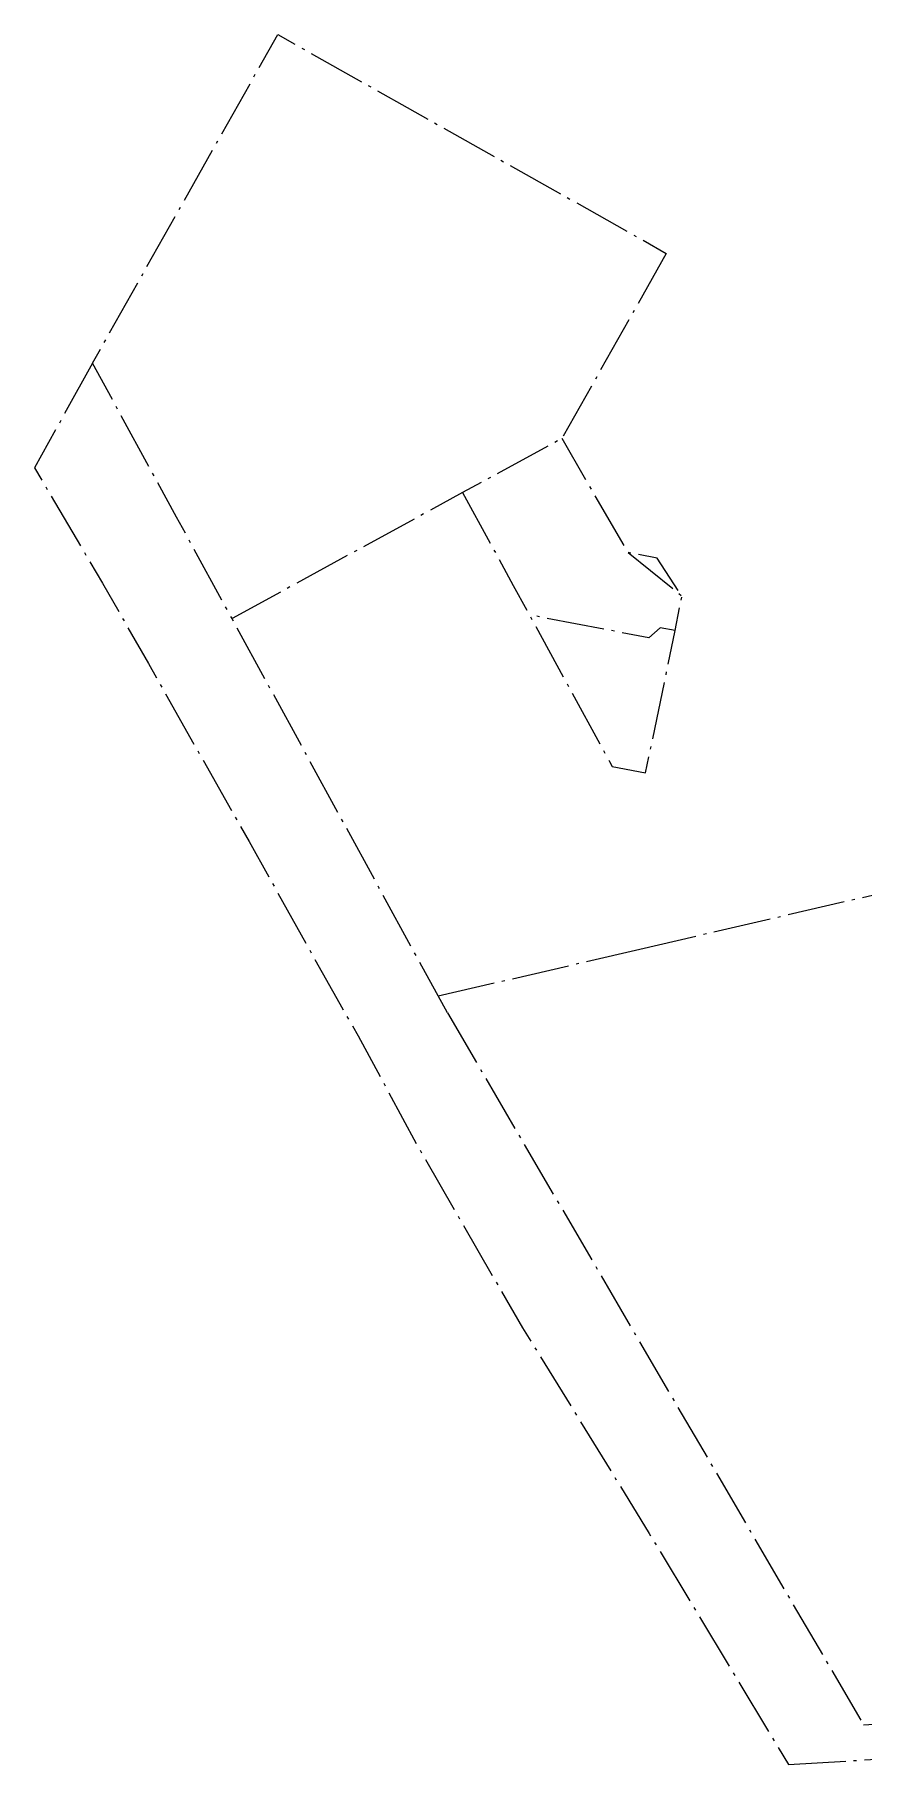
# Model space of a CAD drawing. Header units: metres. Extents: x 119241 to 123031, y 6148179 to 6148679.
# Drawn here: x 119240.6 to 119463.6, y 6148213.8 to 6148679.4 of the extents above; entities that cross this region are included whole.
import ezdxf

# ---------------------------------------------------------------- set-up
doc = ezdxf.new("R2010")
doc.units = ezdxf.units.M
doc.header["$LTSCALE"] = 0.5
doc.linetypes.add('Heldragen_linje', pattern=[2, 1, 1])
doc.linetypes.add('Plangrans2000', pattern=[41, 31, -4.2, 1.6, -4.2])
doc.layers.add('S062användningsgräns', color=6, linetype='Plangrans2000')

msp = doc.modelspace()

# ---------------------------------------------------------------- linework, layer by layer
at = {"layer": 'S062användningsgräns', "linetype": 'Heldragen_linje'}
msp.add_line((119240.594, 6148562.833, -11.695), (119240.594, 6148562.833, -11.695), dxfattribs=at)
at = {"layer": 'S062användningsgräns'}
for p, q in [((119403.431, 6148433.264, -11.695), (119500.053, 6148455.746, -11.695)), ((119349.181, 6148420.656, -11.695), (119403.431, 6148433.264, -11.695)), ((119349.667, 6148420.769, -11.695), (119349.667, 6148420.769, -11.695))]:
    msp.add_line(p, q, dxfattribs=at)
at = {"layer": 'S062användningsgräns', "elevation": -11.695, "flags": 128}
for points in [[(119410.564, 6148620.533), (119382.514, 6148570.733), (119355.767, 6148556.126), (119293.708, 6148522.233), (119278.783, 6148549.562), (119256.181, 6148590.947), (119305.997, 6148679.414), (119340.851, 6148659.788), (119349.565, 6148654.881), (119410.56, 6148620.526)], [(119256.181, 6148590.947), (119256.181, 6148590.947), (119240.594, 6148562.833), (119258.833, 6148531.802), (119271.243, 6148510.099), (119298.306, 6148462.218), (119322.68, 6148418.561), (119327.655, 6148409.886), (119344.397, 6148378.967), (119371.898, 6148331.334), (119405.988, 6148275.975), (119443.407, 6148213.831), (119443.407, 6148213.831)], [(119355.767, 6148556.126), (119369.392, 6148531.179), (119374.941, 6148521.02), (119395.279, 6148483.782), (119396.013, 6148482.439), (119404.976, 6148480.69), (119412.978, 6148519.009), (119414.766, 6148528.339), (119408.064, 6148538.533), (119400.283, 6148540.024), (119382.514, 6148570.733)], [(119400.283, 6148540.024), (119414.766, 6148528.339)], [(119351.669, 6148416.101), (119333.968, 6148448.51), (119333.216, 6148449.888), (119312.88, 6148487.127), (119293.708, 6148522.233)], [(119412.978, 6148519.009), (119408.96, 6148519.755), (119405.869, 6148517.064), (119373.74, 6148523.219)], [(119351.669, 6148416.101), (119463.586, 6148224.523)], [(119443.407, 6148213.831), (119822.292, 6148235.918)], [(119463.586, 6148224.523), (119556.026, 6148229.912)]]:
    msp.add_lwpolyline(points, dxfattribs=at)
at = {"layer": 'S062användningsgräns', "elevation": -11.695}
for points in [[(119349.667, 6148420.769), (119349.667, 6148420.769)], [(119443.407, 6148213.831), (119443.407, 6148213.831)]]:
    msp.add_lwpolyline(points, dxfattribs=at)

doc.saveas('drawing.dxf')
